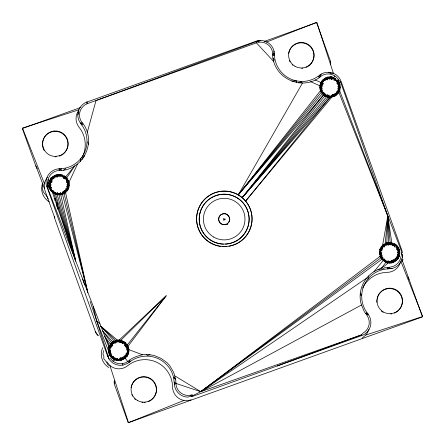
<?xml version="1.0" encoding="UTF-8"?>
<svg xmlns="http://www.w3.org/2000/svg" width="445" height="445" viewBox="0 0 445 445"><rect width="100%" height="100%" fill="white"/><g stroke="black" fill="none" stroke-linecap="round" stroke-linejoin="round"><path stroke-width="0.67" d="M120.256 341.371L122.18 340.742L121.797 341.788L123.866 341.526L125.229 342.489L125.668 344.519L127.654 348.819L128.878 349.625C130.14 359.938 114.521 364.705 109.832 355.399C104.725 347.678 113.748 337.104 122.18 340.742L123.237 342.466L125.229 342.489L127.287 344.836L128.616 347.94L128.878 349.625L142.422 354.76L146.266 354.448L153.809 355.321L161.229 358.481L167.136 362.747L169.768 365.679L173.75 372.537L175.692 379.568L176.176 385.387A12.199 12.199 0 0 0 190.582 395.199L191.867 396.1L200.767 391.678L361.49 305.003C357.852 294.29 361.674 281.88 370.112 274.554C375.319 269.453 383.279 268.791 387.895 262.839C389.981 261.782 392.423 261.371 394.737 261.654C401.368 258.195 401.457 247.598 394.921 244.016L392.846 244.272L391.311 243.854L393.235 243.231L392.846 244.272L394.292 244.95L394.921 244.016L395.594 245.874L397.391 246.063L397.63 248.316L399.248 249.406L398.703 251.303L399.849 252.882L398.692 254.479L399.226 256.353L397.596 257.46L397.452 259.402M402.452 257.388L402.658 255.002L401.39 253.478L401.218 250.518L339.613 90.702L339.079 88.833L340.236 87.231L340.052 84.778L338.684 84.111C337.966 81.174 334.857 80.106 333.622 77.58C325.184 73.942 316.167 84.517 321.268 92.237C325.784 101.171 340.72 97.227 340.236 87.231C338.189 85.384 338.773 82.586 338.712 80.145A12.199 12.199 0 0 0 321.885 75.589C302.6 92.872 271.433 77.819 272.551 52.165A12.199 12.199 0 0 0 258.144 42.353L255.836 41.29L86.97 102.044L86.324 102.812L87.543 103.585L256.409 42.837L256.848 41.463L258.161 40.718L260.542 40.506A13.906 13.906 0 0 1 265.242 41.318A13.667 13.662 0 0 1 269.325 43.621A13.862 13.862 0 0 1 273.998 51.058L274.448 55.614A27.618 27.612 26.6 0 0 296.687 80.946L301.187 81.452A27.618 27.612 26.6 0 0 318.203 76.217L320.367 75.172L321.357 74.037A13.901 13.895 0 0 1 328.243 72.285L332.86 73.125A13.862 13.862 0 0 1 341.104 81.435L401.874 250.296L402.447 252.621L401.39 253.478L402.452 257.388L401.846 259.702A13.667 13.662 0 0 1 399.543 263.785A13.862 13.862 0 0 1 392.106 268.457L387.551 268.902A27.618 27.612 26.6 0 0 366.953 312.657L365.662 313.575L364.322 311.672L361.49 305.003M395.594 245.874L396.278 244.978L396.718 247.003L398.342 247.32L398.297 249.762L399.699 251.119M115.494 359.104L112.663 357.496L110.627 355.054L111.016 353.235L109.553 352.062L109.631 348.752L75.683 260.937L58.99 194.86L60.576 193.736L62.467 194.265L87.804 292.476L65.526 192.513L66.01 190.632L67.534 190.449L67.607 187.885L68.369 188.953C61.955 201.813 44.333 191.189 48.138 179.296A12.199 12.199 0 0 1 57.739 170.58C83.426 171.692 98.378 140.564 81.157 121.246A12.199 12.199 0 0 1 87.543 103.585L86.97 102.044M109.687 352.579L109.96 353.608L112.012 355.193L110.627 355.054L109.96 353.608L110.532 350.493L109.565 348.886L111.016 347.745L110.66 345.904C112.262 342.4 116.251 341.927 119.149 340.114L166.241 295.741L127.242 347.272L128.616 347.94L127.654 348.819L127.982 354.604L127.22 353.53L126.475 355.11L124.466 355.978L124.422 357.541L122.525 357.519L120.033 358.425L118.531 359.655L115.405 359.093L117.141 358.42L118.531 359.655M174.295 377.327L175.692 379.568L173.595 377.505A27.618 27.612 26.6 0 0 130.496 361.379L129.35 362.258L127.765 361.551L125.14 358.158L125.624 356.278L127.148 356.1L127.22 353.53M51.014 189.403L51.403 187.584L50.346 187.957L49.873 184.692L47.693 183.012L49.245 181.627C50.83 176.198 57.305 173.005 62.573 175.091L62.183 176.137L64.252 175.881C67.623 177.861 69.631 181.833 69.236 185.721L68.029 186.344L67.54 188.018L66.839 186.294L68.102 184.892C68.536 176.687 56.954 172.421 51.965 178.951L51.403 182.1L49.951 183.24L49.807 184.825L50.919 184.842L50.346 187.957C51.765 192.034 56.265 194.654 60.509 193.875L60.42 192.78L62.05 193.469L62.912 191.873L66.861 189.464L67.607 187.885M117.925 342.505L118.598 341.359L119.983 342.633L120.189 341.504L122.598 343.596L123.17 342.6C119.46 340.392 114.332 341.276 111.578 344.602L111.523 346.427L109.982 347.345L109.565 348.886M385.014 260.904L384.441 259.129L383.712 259.98L386.093 260.236L385.014 260.904L383.712 259.98L381.009 256.092L381.588 252.977L380.614 251.375L382.071 250.235L381.031 249.834L382.572 248.911L382.633 247.086L383.829 245.829L383.807 244.444L385.242 243.599L388.496 242.653L393.235 243.231M382.633 247.086L384.48 246.847L383.762 245.963L386.588 244.249L386.822 242.998L387.795 216.036L340.447 81.658L338.712 80.145L335.981 80.222L335.308 78.365L333.233 78.626L334.79 75.928M320.305 76.49L320.367 75.172L319.349 75.338L321.357 74.037M56.827 206.875L57.088 202.264L57.744 208.939A9.979 9.979 0 0 1 59.029 207.91M272.952 55.692L274.448 55.614L272.896 54.168L274.393 54.173L273.875 53.283L273.998 51.058M395.544 259.891L394.737 261.654C384.185 268.385 373.205 251.108 383.807 244.444L385.142 244.917L387.795 216.036L338.856 92.304L338.662 90.368L339.613 90.702L337.983 91.815L337.838 93.75M332.86 73.125L330.585 73.197L330.629 72.513M114.321 380.881L114.404 383.618M386.432 245.623L386.521 244.388L391.238 243.994L394.226 245.089L394.787 246.886L396.651 247.142L396.656 249.133L398.637 251.442L398.77 253.027L397.524 257.599C394.826 259.073 392.084 260.386 389.586 262.144L386.46 261.582L388.19 260.904L389.586 262.144M128.077 346.332L126.575 345.826L166.241 295.741L120.74 340.314L118.67 341.22L100.748 326.163L114.193 341.115L114.087 342.433L112.752 341.955L102.522 330.785L111.517 342.978L111.651 344.463L109.509 345.687L110.049 347.211L109.631 348.752L108.385 350.493L109.62 351.928L112.09 358.114L114.031 358.281L115.478 358.959L115.133 359.888L112.924 361.084L110.032 358.292M321.841 91.409L320.856 87.315L321.963 87.109L322.458 84.583L321.418 84.183L323.087 81.302L325.529 79.271L325.629 77.953L326.975 78.604L330.107 78.059L332.176 77.152M61.126 174.662C57.561 175.714 54.106 176.793 50.797 178.584L51.114 180.119L49.896 180.041L50.435 181.56L49.873 184.692L47.926 184.981L47.025 186.283L75.683 260.937L60.754 194.715L54.418 192.629L52.477 192.463L51.993 190.577L50.218 189.754L50.413 187.818L50.007 186.277L47.926 184.981M119.983 342.633L121.73 341.921L122.598 343.596L124.472 343.523L124.728 345.387L125.607 346.644L127.17 347.411L127.582 348.952L127.57 352.128L125.49 354.559M337.043 83.482L338.612 84.25L338.016 86.736L339.157 87.381L337.889 88.783L338.595 90.507L339.023 85.79L337.043 83.482L337.037 81.491C334.306 78.148 329.189 77.224 325.462 79.405A9.15 9.15 0 0 0 322.102 82.742L322.959 83.26L322.458 84.583L321.001 85.724L320.856 87.315L322.097 88.722L321.396 90.441L322.77 90.88L320.99 88.9L322.097 88.722M379.908 249.767L380.681 251.236L380.67 254.412L379.435 252.983M77.819 114.899L78.659 110.282L78.759 112.552L77.819 114.899A13.901 13.895 0 0 0 79.572 121.785L81.752 124.939A27.618 27.612 26.6 0 1 61.154 168.694L59.741 170.229L58.846 169.256L59.713 168.744L61.154 168.694L61.26 170.174M108.636 352.084L110.026 353.469L109.832 355.399L107.601 356.161L46.258 184.975A13.901 13.901 0 0 1 46.858 177.894A13.667 13.667 0 0 1 49.161 173.811A13.862 13.862 0 0 1 59.713 168.75L59.741 170.229M331.631 96.226L330.045 97.349L245.668 201.034A27.724 27.724 26.6 0 1 232.218 245.367A27.724 27.724 26.6 0 1 196.835 215.458A27.724 27.724 26.6 0 1 238.314 194.821L321.268 92.237L321.468 90.307L320.077 88.922L320.923 87.175L321.49 84.049L320.945 82.525L315.016 79.889M173.595 377.505L174.312 383.423L175.831 383.384L200.767 391.678L380.881 257.889L381.081 255.958L379.691 254.568L380.536 252.827L379.529 251.47L380.681 251.236M121.09 360.634L120.773 357.769M80.378 161.541L80.751 158.631M367.948 278.965L368.349 276.011M110.66 345.904L111.523 346.427L112.429 345.342L112.713 343.479M62.912 191.873L63.502 192.802L64.086 191.05L65.943 190.766L66.928 189.325L68.369 188.953L69.236 185.721L68.174 184.758L69.264 183.98L68.04 183.168L68.463 180.681L66.961 180.181L66.728 177.928L74.777 165.846L64.931 177.739L66.055 178.868L67.673 179.185L66.961 180.181L68.04 183.168L67.957 186.483L65.877 188.908L65.943 190.766L62.534 193.247M52.477 192.463L75.683 260.937L57.233 194.699L57.527 192.768L55.792 193.447M125.14 358.158L123.182 358.314L122.08 359.91L121.735 358.982L120.367 360.361L120.189 359.388L118.604 360.511L118.604 359.521L117.013 359.376L116.84 360.35C118.926 359.299 121.374 358.881 123.688 359.171L124.489 357.402M116.946 359.51L117.141 358.42M301.187 81.452L298.617 82.909L301.176 82.141L302.461 83.104L238.314 194.821L242.264 197.608L328.282 97.188L328.454 96.215L326.574 96.726L242.264 197.608L245.668 201.034L331.809 97.199L333.172 95.82L335.124 96.009L335.93 94.24M387.995 261.999L388.19 260.904M387.895 262.839L388.068 261.86L389.653 262.005L389.659 262.995L391.244 261.877L391.422 262.85L392.785 261.465L393.135 262.4L394.231 260.798L396.195 260.648L396.673 258.767L398.47 257.955L398.275 256.02L399.226 256.353M382.572 248.911L381.71 248.393L382.7 246.953L382.567 245.468L387.795 216.036L391.789 242.803L389.72 243.71L386.588 244.249L385.242 243.599M228.352 222.845C231.673 219.151 228.035 212.81 223.173 213.8A5.546 5.546 0 0 0 218.901 221.143M229.32 221.182C231.094 217.383 227.084 212.56 223.173 213.8M329.367 79.343L330.04 78.198L331.419 79.471L331.625 78.342M100.748 326.163L115.772 340.508L115.539 341.766L114.193 341.115M296.409 82.403L296.687 80.946L291.814 81.107M57.094 193.569L56.832 194.904L55.592 192.874M116.445 360.556L116.707 359.221M328.149 96.059L327.887 97.394L326.647 95.358M387.5 263.045L387.762 261.71M67.968 183.307L66.511 182.15L66.895 180.314M380.603 254.551L382.071 255.725L381.676 257.538L383.067 257.677L381.009 256.092L380.603 254.551L381.588 252.977M127.17 347.411L126.575 349.898L127.715 350.543M391.088 260.915L392.718 261.604L393.575 260.008L395.477 260.025L395.522 258.467L398.625 254.618L397.63 252.382L398.225 249.901L396.656 249.133M42.62 183.19C40 190.009 42.904 198.348 49.334 201.902M43.004 183.996C41.797 187.056 42.242 190.488 44.172 193.152A10.291 5.151 55.4 0 1 48.244 199.01M103.507 350.538L102.973 354.092L103.869 356.356L103.791 358.803A10.291 5.151 55.4 0 1 107.857 364.661L108.841 365.356M127.153 353.669L127.643 351.995L128.85 351.372L127.787 350.404L128.616 347.94M380.614 251.375L381.104 249.695L380.558 248.177L381.782 248.254L381.46 246.719L382.7 246.953M402.464 261.354L402.992 259.407M87.231 132.549L95.998 100.548L256.848 41.463M57.466 175.708L57.833 174.518L59.057 175.575L59.535 174.462L57.466 175.708L56.159 174.863L55.925 176.114L54.579 175.464L54.479 176.782L53.139 176.309L53.166 177.694L51.047 180.253L51.403 182.1L50.368 181.699L51.114 180.119M115.772 340.508L117.079 341.354L117.447 340.169M386.822 242.998L388.129 243.843L388.496 242.653L387.795 216.036L390.198 242.597L389.72 243.71L388.496 242.653M191.867 396.1L192.312 394.715L190.582 395.199M51.965 178.951L53.812 178.712L54.407 176.921M384.48 246.847L385.075 245.056L386.521 244.388L388.251 245.112L389.653 243.849M55.519 194.237L55.864 193.308L53.923 193.48L75.683 260.937L55.519 194.237L57.399 193.725M328.454 96.215L330.045 97.349L242.264 197.608L325.473 95.113L326.914 95.797L326.574 96.726L325.473 95.113L323.526 94.952L238.314 194.821L320.528 90.635L321.468 90.307M373.945 271.711L383.139 260.598L385.086 260.764L386.527 261.443L381.526 268.218M329.973 96.493L328.922 95.33L327.231 94.88L326.847 95.931L329.973 96.493C332.326 94.512 335.452 93.873 337.911 91.948L338.662 90.368M390.237 244.995L391.238 243.994L392.384 245.49L392.779 244.411L394.787 246.886M119.149 340.114L118.67 341.22L117.079 341.354M330.107 78.059L330.585 76.952L331.697 78.203L333.622 77.58M87.804 292.476L64.074 193.519L64.875 191.756M68.04 183.168L69.003 182.294L77.447 164.172M102.806 347.623C99.257 354.554 102.116 363.804 108.947 367.553M110.727 345.771L109.509 345.687L104.575 336.125L110.41 344.235L110.727 345.771L109.982 347.345L111.016 347.745M381.031 249.834L381.782 248.254M398.275 256.02L397.596 257.46L398.47 257.955M37.052 168.31A9.979 9.979 0 0 1 35.778 165.885L22.322 128.488L22.511 128.115L78.693 109.826M264.28 41.446L316.595 22.623L316.779 22.25L333.572 73.809M223.257 213.644A5.546 5.546 0 0 0 221.41 223.896L221.326 224.058A5.546 5.546 0 0 1 219.151 221.732M223.134 224.719C233.486 222.639 223.69 225.793 221.933 224.28M114.22 381.026A9.979 9.979 0 0 0 114.76 385.353L128.221 422.75L184.013 400.428M400.723 260.904L422.678 316.512L422.489 316.885L128.221 422.75M320.367 75.172L319.098 77.413L318.203 76.217M334.612 79.438L334.034 80.434L335.914 80.361M229.403 221.02L228.43 222.689L226.872 224.074M53.923 193.48L54.418 192.629M84.645 155.639L81.93 159.566M338.684 84.111L340.447 81.658M109.553 352.062L110.532 350.493L109.42 350.476M62.183 176.137L63.624 176.815L64.252 175.881M123.866 341.526L123.237 342.466L121.797 341.788M335.308 78.365L334.679 79.305L333.233 78.626M333.522 96.749L334.618 95.152L336.581 94.996L337.06 93.116L338.856 92.304L337.983 91.815M125.624 356.278L126.541 354.976L127.148 356.1M338.712 80.145L337.104 81.357L338.728 81.674L338.016 82.664L339.518 83.171L340.052 84.778L339.09 85.657M397.63 248.316L398.342 247.32M114.198 343.768L114.02 342.567L115.845 342.984L117.013 341.493M325.634 80.606L325.462 79.405L327.286 79.816L328.449 78.331M112.057 346.572L111.128 346.611L111.767 345.793M242.264 197.608L323.526 94.952L323.042 93.066L321.268 92.237M238.314 194.821L322.28 93.695L322.136 91.753L320.528 90.635M64.859 177.872L64.124 178.751L62.116 176.276M53.05 191.845L53.773 190.994L54.351 192.763M113.386 356.645L112.663 357.496L115.044 357.752L113.965 358.414L113.386 356.645L111.539 356.362M331.475 95.263L333.105 95.953L333.961 94.357L335.864 94.379L336.993 93.255L336.926 91.397L339.012 88.967L338.016 86.736M68.463 180.681L67.629 181.627L69.003 182.294M322.992 82.82L322.542 83.321L322.936 84.522M382.155 248.978L382.611 248.471M398.208 256.159L397.502 254.429L398.77 253.027L397.63 252.382M400.934 256.559A12.199 12.193 0 0 1 390.983 266.972L388.986 267.323L387.551 268.902L387.462 267.378L385.17 267.456L382.917 268.858L377.905 269.481M60.754 194.715L62.122 193.33L64.074 193.519M59.569 176.86L60.576 175.853M108.713 347.322L111.523 344.981L110.577 343.334M368.632 329.767A13.862 13.862 0 0 1 365.829 335.018L362.152 338.067M272.896 54.168L273.875 53.283M57.583 176.977L57.399 175.842L55.764 177.488L55.859 176.253L57.583 176.977L58.985 175.708M124.728 345.387L125.596 344.653L124.472 343.523M322.975 93.2L325.345 93.917L324.099 94.334L322.975 93.2L323.843 92.488L324.099 94.334L326.847 95.931L328.922 95.33M60.42 192.78L58.924 194.009L57.527 192.768M80.879 123.793L82.058 122.826L80.734 122.77L80.879 123.793L82.981 124.033L81.752 124.939M366.953 312.657L367.826 313.803L366.663 314.726L367.57 316.306A12.199 12.199 0 0 1 363.014 333.133L361.501 334.868L277.302 365.929M124.466 355.978L122.525 357.519L121.663 359.115L120.033 358.425M401.98 255.536L402.658 255.002M174.93 375.93L200.767 391.678L380.141 256.281L381.081 255.958M109.759 354.609L110.811 353.836M56.037 199.794L54.963 200.584L55.28 198.843A10.535 10.535 0 0 1 54.084 198.553M174.256 381.982L175.831 383.384L174.846 384.28L174.312 383.423A13.862 13.862 0 0 0 179.374 393.975A13.667 13.662 0 0 0 183.462 396.278A13.906 13.906 0 0 0 188.157 397.09L189.737 396.306L192.869 396.306L361.735 335.552L361.501 334.868L200.767 391.678L381.893 259.34L381.749 257.405L380.141 256.281M127.787 350.404L128.878 349.625M200.767 391.678L366.791 277.986M63.552 170.096L65.799 168.705M392.106 268.457L389.87 268.307L388.991 268.852L388.986 267.323L387.462 267.378M330.585 76.952L328.516 78.192L327.209 77.347L326.975 78.604L322.953 79.816L323.087 81.302L321.846 81.073L322.169 82.609L320.945 82.525M388.129 243.843L390.198 242.597M50.368 181.699L51.909 180.776L51.047 180.253M258.984 41.257L258.161 40.718L255.836 41.29L258.984 41.257L260.542 40.506M57.233 194.699L58.99 193.87L58.99 194.86M328.282 97.188L330.04 96.359M331.419 79.471L333.166 78.759M49.273 188.413L50.441 187.946M320.328 90.902L321.496 90.435M381.109 256.086L379.941 256.554L381.07 256.125M266.344 42.158L316.779 22.25M49.228 188.446L50.402 187.985M320.283 90.93L321.457 90.468M321.846 81.073L324.221 80.178L324.194 78.793L325.529 79.271M66.511 182.15L67.557 181.766M22.322 128.488L80.523 107.551M381.009 256.092L382.071 255.725M109.96 353.608L111.016 353.235M110.026 353.469L109.086 353.797L110.694 354.915L109.832 355.399L111.606 356.228L110.838 356.857L112.73 357.357M365.829 335.018L422.678 316.512M60.642 175.719L62.573 175.091L63.624 176.815L64.931 177.739L66.728 177.928M150.11 354.643L147.545 355.422L146.266 354.448M47.025 186.283L48.405 186.716L50.007 186.277M388.068 261.86L386.188 262.372L385.086 260.764L384.586 261.621L386.527 261.443M117.013 359.376L115.133 359.888L114.031 358.281L113.536 359.132L115.478 358.959M114.665 342.01L112.591 342.555L112.991 343.662M142.422 354.76C137.194 356.067 131.77 357.774 127.765 361.551A12.354 12.354 0 0 1 112.924 361.084M107.601 356.161L108.992 358.976A13.862 13.862 0 0 0 113.82 363.532A13.667 13.662 0 0 0 120.456 365.312L122.842 365.128L127.342 363.559L129.35 362.258L129.567 360.061L130.496 361.379M392.384 245.49L394.226 245.089M325.401 95.252L327.231 94.88M324.972 95.97L326.914 95.797M108.691 346.11L110.015 346.032M321.49 84.049L320.294 84.116L321.068 85.59L319.822 87.331L321.056 88.766L320.923 87.175L319.916 85.824L310.582 81.663M48.138 179.296L49.245 181.627L50.435 181.56M108.853 347.278L110.049 347.211M322.564 83.449L323.493 83.41M51.881 182.033L51.487 180.837L52.443 180.92M63.624 176.815L65.615 176.843M78.047 112.518L78.759 112.552M53.194 131.208L55.258 131.325M367.826 313.803L365.662 313.575L366.663 314.726L367.987 314.799L367.826 313.803L369.133 315.811A13.901 13.901 0 0 1 370.657 325.078A13.667 13.662 0 0 1 369.105 329.333M65.982 179.007L64.124 178.751L63.557 176.954M51.926 190.716L53.773 190.994M382.589 258.851L384.441 259.129M337.889 88.783L339.012 88.967M66.839 186.294L67.957 186.483L66.961 184.247L68.102 184.892M397.502 254.429L398.625 254.618M50.797 178.584L52.037 178.818M110.41 344.235L111.651 344.463M55.03 192.796L54.106 192.618L55.881 193.453L56.309 194.649M385.698 260.937L384.775 260.759L386.549 261.593L386.978 262.784M125.668 344.519L127.287 344.836M325.189 95.035L326.163 95.252M385.776 260.904L384.803 260.687L385.709 260.915M55.108 192.763L54.14 192.546L55.041 192.774M53.116 191.712L51.225 191.205L51.08 189.27L49.473 188.146L50.413 187.818L48.405 186.716M322.953 79.816L324.221 80.178M382.567 245.468L383.829 245.829M51.904 177.327L53.166 177.694M111.517 342.978L112.78 343.34L112.752 341.955M323.843 92.488L322.069 91.892L322.675 92.766M221.41 223.896L223.212 224.564M328.243 72.285L330.585 73.197M380.881 257.889L382.656 258.712L383.139 260.598M325.156 95.108L326.93 95.942M336.926 91.397L337.911 91.948L336.993 93.255L335.141 93.533L335.864 94.379M396.54 257.043L397.524 257.599M65.877 188.908L66.861 189.464M51.403 187.584L49.94 186.416L50.919 184.842L49.951 183.24M111.578 344.602L112.429 345.342M90.101 301.254L96.654 320.778L99.808 323.721M391.528 313.625L391.767 313.864A12.755 12.755 0 0 1 390.666 314.003M336.136 79.95L338.339 82.77M128.405 422.377L109.893 365.534L106.845 361.852M256.409 42.837L273.797 61.621M388.986 267.323L389.87 268.307M127.643 351.995L128.555 353.019M127.582 348.952L125.607 346.644L125.596 344.653M64.086 191.05L64.809 191.89M53.1 177.828L53.812 178.712M391.122 260.425L392.279 261.971L391.828 260.258M108.474 348.986L109.487 350.337L109.62 351.928M120.067 357.93L121.224 359.477M321.001 85.724L321.963 87.109M386.549 261.593L386.16 261.026L387.189 262.539M55.492 192.885L55.881 193.453M36.535 167.242L37.152 168.149M273.03 57.983L274.426 60.236M50.958 177.683L51.909 179.329L50.402 180.381A10.535 10.535 0 0 0 47.487 184.263M361.713 295.641L360.244 293.038L361.012 295.602M67.534 190.449L66.928 189.325L68.942 187.367L68.029 186.344L68.369 188.953M327.325 76.941L328.238 78.665L328.238 77.202M386.939 242.592L387.856 244.316L387.856 242.853M338.728 81.674L339.518 83.171M49.245 181.627L50.018 183.101M122.253 363.699L122.842 365.128M22.511 128.115L44.461 183.724M93.183 306.466L96.654 320.778L108.385 350.493M394.248 243.454L394.737 244.722M35.85 165.74L44.461 188.496M397.446 246.652L398.414 249.256M52.977 176.904L53.378 178.011M316.595 22.623L330.051 60.019A9.979 9.979 0 0 1 330.368 61.071M401.657 258.706L422.261 316.239M326.908 78.737L327.286 79.816M115.472 341.899L115.845 342.984M332.376 94.574L332.771 95.725M51.514 180.959L51.909 182.111M82.681 279.132L84.645 284.989M96.654 320.778L108.992 358.976M391.962 260.314L392.751 262.711M332.348 94.663L332.743 95.859M120.907 357.83L121.696 360.222M87.704 141.961L88.477 144.514M398.225 249.901L398.637 251.442M338.612 84.25L339.023 85.79M322.097 82.742L322.458 84.583M385.459 243.053L385.72 244.494M325.935 77.881L326.102 78.843M389.653 242.592L389.876 243.871M330.04 76.941L330.262 78.22M388.062 243.977L388.251 245.112M54.629 216.326L54.791 217.967L45.073 190.816A13.862 13.862 0 0 1 47.454 177.26M332.209 94.663L332.27 95.981M199.583 214.79A24.953 24.953 0 0 1 240.256 200.161A24.953 24.953 0 0 1 232.59 242.692M232.006 242.892A24.953 24.953 0 0 1 225.292 244.138M223.435 244.155A24.953 24.953 0 0 1 219.719 243.771M219.112 243.654A24.953 24.953 0 0 1 199.482 215.402M338.734 90.997A10.535 10.535 0 0 1 338.656 92.221M320.15 84.161A10.535 10.535 0 0 1 322.964 81.819M398.347 256.654A10.535 10.535 0 0 1 398.18 258.478M379.769 249.812A10.535 10.535 0 0 1 382.578 247.47M42.47 143.474A12.755 12.755 0 0 1 59.875 132.21A12.755 12.755 0 0 1 64.953 152.312M64.197 153.13A12.755 12.755 0 0 1 61.549 155.144M61.06 155.411A12.755 12.755 0 0 1 59.53 156.078M56.276 156.785A12.755 12.755 0 0 1 55.163 156.829M44.144 150.41A12.755 12.755 0 0 1 43.41 148.914M43.21 148.396A12.755 12.755 0 0 1 42.47 144.586M127.142 352.334A10.535 10.535 0 0 1 127.131 355.994M67.529 186.683A10.535 10.535 0 0 1 67.512 190.343M131.086 387.523A12.755 12.755 0 0 1 149.815 378.628A12.755 12.755 0 0 1 152.218 399.221M151.801 399.582A12.755 12.755 0 0 1 148.474 401.585M145.254 402.436A12.755 12.755 0 0 1 144.147 402.525M143.034 402.525A12.755 12.755 0 0 1 141.922 402.425M135.402 399.527A12.755 12.755 0 0 1 134.585 398.77M132.566 396.122A12.755 12.755 0 0 1 131.837 394.62M377.16 298.489A12.755 12.755 0 0 1 396.951 290.88A12.755 12.755 0 0 1 396.412 312.079M395.933 312.362A12.755 12.755 0 0 1 394.437 313.096M383.184 312.318A12.755 12.755 0 0 1 381.365 311.038M376.887 302.361A12.755 12.755 0 0 1 376.959 299.585M288.627 53.328A12.755 12.755 0 0 1 309.197 45.674A12.755 12.755 0 0 1 306.015 67.39M302.795 68.235A12.755 12.755 0 0 1 301.688 68.33M292.944 65.326A12.755 12.755 0 0 1 292.126 64.575M290.107 61.922A12.755 12.755 0 0 1 289.378 60.425M330.479 61.61A9.979 9.979 0 0 1 330.596 64.347M330.552 61.466A9.979 9.979 0 0 1 330.602 64.753M407.831 276.918A9.979 9.979 0 0 1 408.421 277.847M408.349 277.986A9.979 9.979 0 0 1 409.033 279.488M331.18 76.668A13.862 13.862 0 0 1 332.281 77.135M333.344 77.703A13.862 13.862 0 0 1 334.829 78.715M78.976 110.071A13.862 13.862 0 0 0 79.115 127.309A27.618 27.612 26.6 0 1 81.847 157.931M98.206 335.458A9.979 9.979 0 0 1 95.464 331.392M98.134 335.597A9.979 9.979 0 0 1 95.397 331.536L55.147 219.702A9.979 9.979 0 0 1 54.585 217.021M57.672 209.083A9.979 9.979 0 0 1 58.957 208.054M191.111 399.821A13.862 13.862 0 0 1 172.554 386.939A27.618 27.612 26.6 0 0 127.593 365.773A13.862 13.862 0 0 1 109.893 365.534M400.467 262.077A13.862 13.862 0 0 1 387.233 272.362A27.618 27.612 26.6 0 0 362.72 287.904M78.682 110.215A13.901 13.895 0 0 1 87.009 101.955M369.083 329.411A13.901 13.901 0 0 1 361.69 335.647M200.228 232.691A27.724 27.724 26.6 0 1 210.318 194.977A27.724 27.724 26.6 0 1 248.121 204.75A27.724 27.724 26.6 0 1 238.659 242.631M238.064 242.981A27.724 27.724 26.6 0 1 229.008 246.241M226.95 246.513A27.724 27.724 26.6 0 1 222.116 246.558M220.742 246.413A27.724 27.724 26.6 0 1 215.363 245.167M214.713 244.939A27.724 27.724 26.6 0 1 200.578 233.286M225.181 219.135L223.813 220.397L223.218 218.634L225.181 219.135M59.719 155.706L55.352 156.456A12.755 12.755 0 0 1 43.71 138.612A12.755 12.755 0 0 1 64.709 134.985A12.755 12.755 0 0 1 59.719 155.706M388.007 288.299L385.47 288.922A12.755 12.755 0 0 0 389.737 313.686L391.555 313.558A12.755 12.755 0 0 0 402.414 299.157A12.755 12.755 0 0 0 388.007 288.299M213.734 237.074A20.793 20.793 0 0 0 244.989 219.185A20.793 20.793 0 0 0 213.867 201.062A20.793 20.793 0 0 0 213.734 237.074M211.642 240.667A24.953 24.953 0 0 0 249.15 219.201A24.953 24.953 0 0 0 211.803 197.452A24.953 24.953 0 0 0 211.642 240.667M137.405 400.433A12.755 12.755 0 0 0 156.579 389.458A12.755 12.755 0 0 0 137.488 378.345A12.755 12.755 0 0 0 137.405 400.433M294.946 66.238A12.755 12.755 0 0 0 314.12 55.263A12.755 12.755 0 0 0 295.029 44.15A12.755 12.755 0 0 0 294.946 66.238"/></g></svg>
